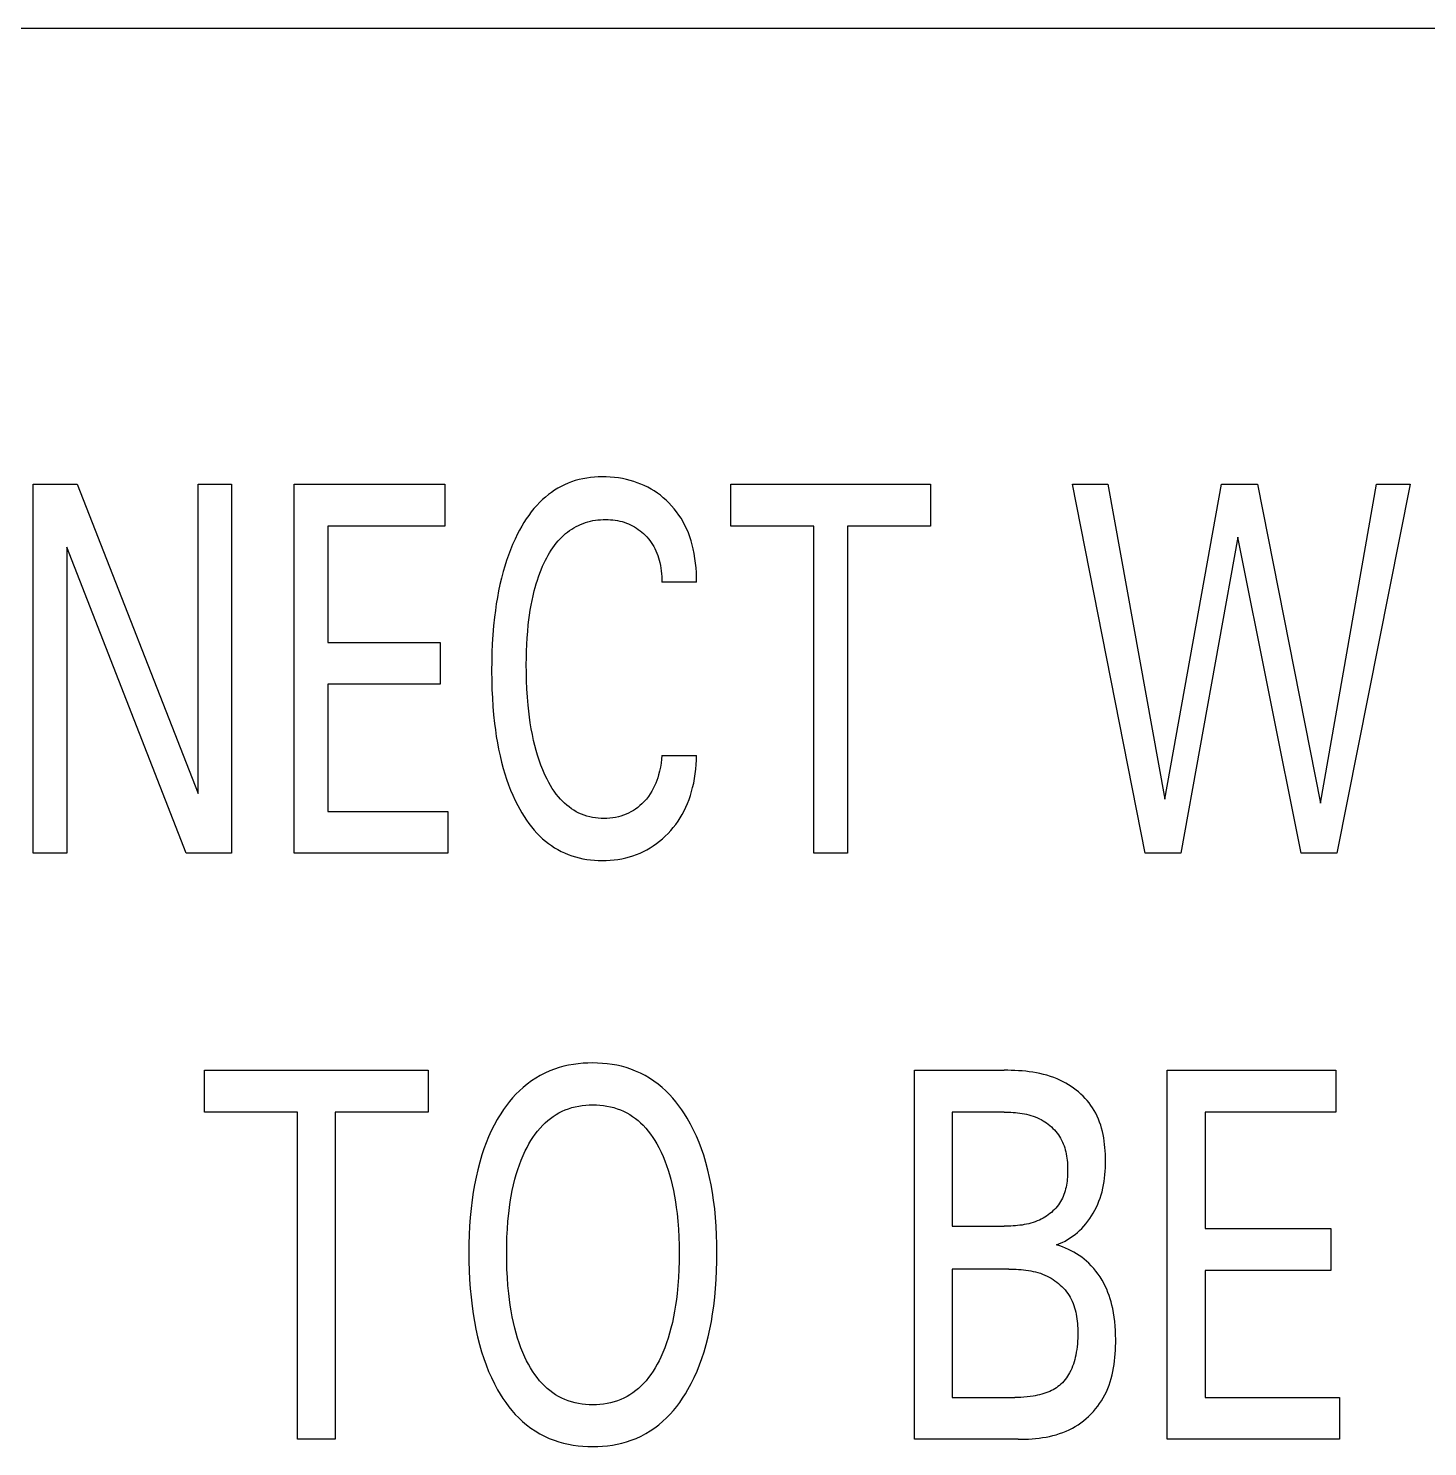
# Model space of a CAD drawing. Extents: x 0 to 420, y 0 to 297.
# Drawn here: x 168.66 to 175.11, y 223.99 to 230.53 of the extents above; entities that cross this region are included whole.
import ezdxf

# ---------------------------------------------------------------- set-up
doc = ezdxf.new("R2010")
doc.units = 0
doc.header["$LTSCALE"] = 23.1
doc.layers.add('10000_FRONT', color=7, linetype='CONTINUOUS')

msp = doc.modelspace()

# ---------------------------------------------------------------- linework, layer by layer
at = {"layer": '10000_FRONT', "color": 7, "linetype": 'CONTINUOUS'}
for p, q in [((194.1885, 230.5255), (89.1885, 230.5255)), ((168.6835, 226.7255), (168.6835, 228.4255)), ((168.6835, 228.4255), (168.8861, 228.4255)), ((168.8861, 228.4255), (169.4423, 227.0002)), ((169.4423, 227.0002), (169.4423, 228.4255)), ((169.4423, 228.4255), (169.5972, 228.4255)), ((169.5972, 228.4255), (169.5972, 226.7255)), ((169.8846, 226.7255), (169.8846, 228.4255)), ((169.8846, 228.4255), (170.5787, 228.4255)), ((170.5787, 228.4255), (170.5787, 228.2328)), ((171.8976, 228.2328), (171.8976, 228.4255)), ((171.8976, 228.4255), (172.8169, 228.4255)), ((172.8169, 228.4255), (172.8169, 228.2328)), ((173.8065, 226.7255), (173.4707, 228.4255)), ((173.4707, 228.4255), (173.6338, 228.4255)), ((173.6338, 228.4255), (173.8969, 226.9749)), ((173.8969, 226.9749), (174.1576, 228.4255)), ((174.1576, 228.4255), (174.3231, 228.4255)), ((174.3231, 228.4255), (174.6136, 226.9557)), ((174.6136, 226.9557), (174.8719, 228.4255)), ((175.0261, 228.4255), (174.6895, 226.7255)), ((174.8719, 228.4255), (175.0261, 228.4255)), ((170.0404, 228.2328), (170.0404, 227.6966)), ((170.5787, 228.2328), (170.0404, 228.2328)), ((172.2794, 228.2328), (171.8976, 228.2328)), ((172.2794, 226.7255), (172.2794, 228.2328)), ((172.4351, 228.2328), (172.4351, 226.7255)), ((172.8169, 228.2328), (172.4351, 228.2328)), ((174.2335, 228.181), (173.9703, 226.7255)), ((174.524, 226.7255), (174.2335, 228.181)), ((168.8385, 228.1352), (168.8385, 226.7255)), ((169.3882, 226.7255), (168.8385, 228.1352)), ((171.7394, 227.9749), (171.5796, 227.9749)), ((170.0404, 227.6966), (170.5577, 227.6966)), ((170.5577, 227.6966), (170.5577, 227.5039)), ((170.0404, 227.5039), (170.0404, 226.9183)), ((170.5577, 227.5039), (170.0404, 227.5039)), ((171.5796, 227.1762), (171.7394, 227.1762)), ((170.0404, 226.9183), (170.5932, 226.9183)), ((170.5932, 226.9183), (170.5932, 226.7255)), ((168.8385, 226.7255), (168.6835, 226.7255)), ((169.5972, 226.7255), (169.3882, 226.7255)), ((170.5932, 226.7255), (169.8846, 226.7255)), ((172.4351, 226.7255), (172.2794, 226.7255)), ((173.9703, 226.7255), (173.8065, 226.7255)), ((174.6895, 226.7255), (174.524, 226.7255)), ((169.4728, 225.5328), (169.4728, 225.7255)), ((169.4728, 225.7255), (170.5021, 225.7255)), ((170.5021, 225.7255), (170.5021, 225.5328)), ((172.743, 224.0255), (172.743, 225.7255)), ((172.743, 225.7255), (173.156, 225.7255)), ((173.9078, 224.0255), (173.9078, 225.7255)), ((173.9078, 225.7255), (174.6849, 225.7255)), ((174.6849, 225.7255), (174.6849, 225.5328)), ((169.9002, 225.5328), (169.4728, 225.5328)), ((169.9002, 224.0255), (169.9002, 225.5328)), ((170.0746, 225.5328), (170.0746, 224.0255)), ((170.5021, 225.5328), (170.0746, 225.5328)), ((172.9174, 225.5328), (172.9174, 225.0075)), ((173.156, 225.5328), (172.9174, 225.5328)), ((174.0822, 225.5328), (174.0822, 224.9966)), ((174.6849, 225.5328), (174.0822, 225.5328)), ((172.9174, 225.0075), (173.156, 225.0075)), ((174.0822, 224.9966), (174.6614, 224.9966)), ((174.6614, 224.9966), (174.6614, 224.8039)), ((172.9174, 224.8099), (172.9174, 224.2183)), ((173.1777, 224.8099), (172.9174, 224.8099)), ((174.0822, 224.8039), (174.0822, 224.2183)), ((174.6614, 224.8039), (174.0822, 224.8039)), ((172.9174, 224.2183), (173.2057, 224.2183)), ((174.0822, 224.2183), (174.7012, 224.2183)), ((174.7012, 224.2183), (174.7012, 224.0255)), ((170.0746, 224.0255), (169.9002, 224.0255)), ((173.221, 224.0255), (172.743, 224.0255)), ((174.7012, 224.0255), (173.9078, 224.0255))]:
    msp.add_line(p, q, dxfattribs=at)
for points in [[(171.7394, 227.9749), (171.7392, 227.9966), (171.7383, 228.0183), (171.7369, 228.0402), (171.7347, 228.062), (171.7318, 228.0839), (171.7282, 228.1056), (171.7238, 228.1272), (171.7192, 228.1459), (171.714, 228.1644), (171.7081, 228.1828), (171.7014, 228.2008), (171.6941, 228.2185), (171.6859, 228.2359), (171.677, 228.2529), (171.6678, 228.2684), (171.658, 228.2836), (171.6474, 228.2983), (171.6362, 228.3126), (171.6244, 228.3263), (171.612, 228.3395), (171.5989, 228.3521), (171.586, 228.3635), (171.5725, 228.3744), (171.5585, 228.3847), (171.5442, 228.3943), (171.5294, 228.4033), (171.5142, 228.4116), (171.4985, 228.4193), (171.4825, 228.4263), (171.4662, 228.4326), (171.4497, 228.4382), (171.4329, 228.4431), (171.416, 228.4474), (171.3977, 228.4512), (171.3792, 228.4543), (171.3606, 228.4566), (171.3419, 228.4582), (171.3232, 228.4591), (171.3043, 228.4593), (171.2864, 228.4588), (171.2685, 228.4578), (171.2507, 228.456), (171.2329, 228.4536), (171.2153, 228.4504), (171.1979, 228.4465), (171.1806, 228.4419), (171.1636, 228.4364), (171.1469, 228.4301), (171.1309, 228.4231), (171.1153, 228.4154), (171.0999, 228.4069), (171.085, 228.3977), (171.0705, 228.3878), (171.0564, 228.3774), (171.0428, 228.3663), (171.0296, 228.3547), (171.017, 228.3425), (171.0032, 228.3282), (170.9901, 228.3132), (170.9776, 228.2978), (170.9657, 228.2818), (170.9544, 228.2655), (170.9437, 228.2487), (170.9335, 228.2316), (170.9237, 228.2143), (170.9145, 228.1966), (170.9028, 228.1727), (170.8919, 228.1484), (170.8818, 228.1238), (170.8723, 228.0989), (170.8636, 228.0738), (170.8555, 228.0484), (170.8481, 228.0229), (170.8404, 227.9934), (170.8333, 227.9637), (170.8271, 227.9338), (170.8214, 227.9038), (170.8165, 227.8737), (170.8121, 227.8435), (170.8083, 227.8132), (170.804, 227.7724), (170.8006, 227.7316), (170.7981, 227.6907), (170.7964, 227.6497), (170.7954, 227.6087), (170.795, 227.5677), (170.7955, 227.5189)], [(170.964, 227.778), (170.9666, 227.8005), (170.9696, 227.8229), (170.973, 227.8453), (170.9769, 227.8676), (170.9812, 227.8898), (170.9861, 227.9119), (170.9914, 227.9338), (170.9959, 227.9504), (171.0006, 227.9668), (171.0057, 227.9832), (171.0112, 227.9994), (171.0171, 228.0155), (171.0234, 228.0315), (171.0301, 228.0473), (171.0372, 228.0629), (171.043, 228.0749), (171.0492, 228.0868), (171.0556, 228.0986), (171.0624, 228.1101), (171.0695, 228.1214), (171.077, 228.1325), (171.0848, 228.1434), (171.093, 228.1539), (171.1016, 228.1641), (171.1106, 228.174), (171.1188, 228.1823), (171.1273, 228.1903), (171.1361, 228.1979), (171.1452, 228.2052), (171.1545, 228.2122), (171.1641, 228.2187), (171.174, 228.2249), (171.1841, 228.2306), (171.1945, 228.2359), (171.2051, 228.2407), (171.216, 228.245), (171.2272, 228.2489), (171.2385, 228.2523), (171.25, 228.2552), (171.2616, 228.2576), (171.2732, 228.2595), (171.285, 228.261), (171.2968, 228.2621), (171.3086, 228.2627), (171.3205, 228.2629), (171.3315, 228.2627), (171.3426, 228.2621), (171.3536, 228.2612), (171.3645, 228.2598), (171.3754, 228.2579), (171.3861, 228.2557), (171.3962, 228.2531), (171.4061, 228.2501), (171.4159, 228.2467), (171.4255, 228.2429), (171.435, 228.2386), (171.4442, 228.234), (171.4533, 228.2289), (171.4621, 228.2234), (171.4707, 228.2176), (171.479, 228.2113), (171.487, 228.2047), (171.4948, 228.1978), (171.5026, 228.1903), (171.5101, 228.1825), (171.5172, 228.1743), (171.524, 228.1658), (171.5304, 228.1571), (171.5363, 228.1481), (171.5419, 228.1388), (171.5473, 228.1288), (171.5522, 228.1185), (171.5567, 228.1081), (171.5607, 228.0974), (171.5642, 228.0866), (171.5674, 228.0756), (171.5702, 228.0645), (171.5728, 228.0518), (171.575, 228.039), (171.5767, 228.0262), (171.578, 228.0133), (171.5789, 228.0005), (171.5794, 227.9877), (171.5796, 227.9749)], [(171.5796, 227.1762), (171.5778, 227.1581), (171.5754, 227.14), (171.5723, 227.1219), (171.5685, 227.1039), (171.564, 227.0861), (171.5601, 227.0732), (171.5558, 227.0604), (171.551, 227.0479), (171.5456, 227.0356), (171.5397, 227.0235), (171.5333, 227.0118), (171.5255, 226.9991), (171.517, 226.9869), (171.5078, 226.9751), (171.498, 226.9639), (171.4876, 226.9533), (171.4782, 226.9447), (171.4685, 226.9367), (171.4584, 226.9291), (171.4479, 226.9222), (171.437, 226.9158), (171.4259, 226.9101), (171.4145, 226.9049), (171.4028, 226.9004), (171.3909, 226.8966), (171.3789, 226.8933), (171.3659, 226.8905), (171.3529, 226.8884), (171.3397, 226.8869), (171.3265, 226.886), (171.3132, 226.8858), (171.2999, 226.8861), (171.2866, 226.887), (171.2734, 226.8885), (171.2602, 226.8906), (171.2472, 226.8933), (171.2344, 226.8967), (171.2217, 226.9007), (171.2093, 226.9054), (171.1972, 226.9107), (171.1852, 226.9168), (171.1736, 226.9235), (171.1624, 226.9308), (171.1515, 226.9388), (171.141, 226.9472), (171.1309, 226.9561), (171.1212, 226.9655), (171.1119, 226.9753), (171.103, 226.9854), (171.0929, 226.9979), (171.0834, 227.0109), (171.0745, 227.0242), (171.0661, 227.0378), (171.0581, 227.0518), (171.0507, 227.066), (171.0436, 227.0805), (171.037, 227.0951), (171.0307, 227.1099), (171.0221, 227.1319), (171.0141, 227.1542), (171.0068, 227.1767), (171.0002, 227.1994), (170.9941, 227.2222), (170.9886, 227.2452), (170.9828, 227.2719), (170.9778, 227.2988), (170.9733, 227.3257), (170.9695, 227.3528), (170.9661, 227.3799), (170.9633, 227.4071), (170.9601, 227.4447), (170.9577, 227.4823), (170.956, 227.52), (170.9551, 227.5577), (170.9548, 227.5954), (170.9551, 227.6259), (170.9558, 227.6564), (170.957, 227.6868), (170.9587, 227.7173), (170.9611, 227.7477), (170.964, 227.778)], [(170.7955, 227.5189), (170.7966, 227.4798), (170.7984, 227.4407), (170.8009, 227.4017), (170.8042, 227.3628), (170.8084, 227.3239), (170.8122, 227.2939), (170.8166, 227.264), (170.8216, 227.2342), (170.8273, 227.2045), (170.8336, 227.1749), (170.8407, 227.1455), (170.8485, 227.1163), (170.8559, 227.0911), (170.864, 227.066), (170.8728, 227.0412), (170.8823, 227.0166), (170.8925, 226.9924), (170.9035, 226.9684), (170.9153, 226.9448), (170.9245, 226.9278), (170.9342, 226.911), (170.9444, 226.8945), (170.9552, 226.8783), (170.9664, 226.8625), (170.9783, 226.8472), (170.9907, 226.8324), (171.0037, 226.818), (171.0174, 226.8043), (171.03, 226.7925), (171.0432, 226.7813), (171.0569, 226.7706), (171.0709, 226.7605), (171.0854, 226.7511), (171.1003, 226.7422), (171.1155, 226.7341), (171.1311, 226.7266), (171.147, 226.7199), (171.1638, 226.7138), (171.1808, 226.7085), (171.198, 226.704), (171.2155, 226.7002), (171.2331, 226.6971), (171.2508, 226.6948), (171.2686, 226.6931), (171.2865, 226.6922), (171.3043, 226.6918), (171.3227, 226.6921), (171.3409, 226.6931), (171.3591, 226.6948), (171.3772, 226.6972), (171.3952, 226.7003), (171.413, 226.7043), (171.4298, 226.7087), (171.4463, 226.7139), (171.4627, 226.7198), (171.4787, 226.7264), (171.4945, 226.7336), (171.5099, 226.7416), (171.5251, 226.7504), (171.54, 226.7599), (171.5544, 226.77), (171.5684, 226.7807), (171.5819, 226.792), (171.5949, 226.8039), (171.6078, 226.8166), (171.6202, 226.83), (171.632, 226.8438), (171.6432, 226.8581), (171.6538, 226.8728), (171.6637, 226.888), (171.673, 226.9036), (171.682, 226.9204), (171.6903, 226.9375), (171.6978, 226.955), (171.7047, 226.9728), (171.7108, 226.9909), (171.7163, 227.0092), (171.7212, 227.0277), (171.7259, 227.0487), (171.7299, 227.0698), (171.7331, 227.0911), (171.7356, 227.1124), (171.7375, 227.1337), (171.7388, 227.155), (171.7394, 227.1762)], [(171.6993, 224.2545), (171.7144, 224.2823), (171.7284, 224.3106), (171.7413, 224.3395), (171.753, 224.3688), (171.7638, 224.3985), (171.7736, 224.4285), (171.7837, 224.4629), (171.7926, 224.4977), (171.8004, 224.5327), (171.8073, 224.568), (171.8132, 224.6034), (171.8182, 224.6389), (171.823, 224.6799), (171.8268, 224.721), (171.8297, 224.7621), (171.8316, 224.8033), (171.8327, 224.8445), (171.8331, 224.8858), (171.8327, 224.9262), (171.8315, 224.9666), (171.8295, 225.0069), (171.8266, 225.0472), (171.8227, 225.0874), (171.8178, 225.1276), (171.8126, 225.1625), (171.8066, 225.1972), (171.7995, 225.2318), (171.7915, 225.2662), (171.7823, 225.3002), (171.772, 225.334), (171.7619, 225.3636), (171.7508, 225.3928), (171.7387, 225.4216), (171.7255, 225.45), (171.7112, 225.4778), (171.6957, 225.5051), (171.6837, 225.5246), (171.6711, 225.5436), (171.6578, 225.5623), (171.6439, 225.5804), (171.6292, 225.5979), (171.6138, 225.6148), (171.5977, 225.6309), (171.5808, 225.6463), (171.5621, 225.6616), (171.5427, 225.6759), (171.5226, 225.6892), (171.5017, 225.7014), (171.4803, 225.7124), (171.4583, 225.7223), (171.4359, 225.731), (171.4148, 225.7379), (171.3934, 225.7438), (171.3718, 225.7487), (171.3499, 225.7526), (171.3278, 225.7556), (171.3057, 225.7576), (171.2834, 225.7589), (171.2611, 225.7593), (171.2387, 225.7589), (171.2163, 225.7577), (171.194, 225.7556), (171.1719, 225.7527), (171.1499, 225.7488), (171.1281, 225.7439), (171.1066, 225.7381), (171.0854, 225.7312), (171.0629, 225.7225), (171.0409, 225.7127), (171.0194, 225.7017), (170.9986, 225.6895), (170.9784, 225.6763), (170.9589, 225.6621), (170.9402, 225.6468), (170.9233, 225.6316), (170.9072, 225.6155), (170.8919, 225.5987), (170.8772, 225.5813), (170.8633, 225.5633), (170.85, 225.5447), (170.8375, 225.5257), (170.8255, 225.5063), (170.821, 225.4984)], [(173.3981, 224.9219), (173.4113, 224.927), (173.4242, 224.9326), (173.4367, 224.9389), (173.4488, 224.9457), (173.4606, 224.953), (173.4719, 224.9609), (173.483, 224.9693), (173.4936, 224.9781), (173.5038, 224.9874), (173.5137, 224.9971), (173.5231, 225.0072), (173.5329, 225.0186), (173.5422, 225.0304), (173.551, 225.0426), (173.5593, 225.0551), (173.5671, 225.068), (173.5744, 225.0812), (173.5811, 225.0946), (173.5873, 225.1082), (173.593, 225.1221), (173.5981, 225.1361), (173.603, 225.1512), (173.6072, 225.1664), (173.6109, 225.1818), (173.614, 225.1973), (173.6166, 225.2129), (173.6188, 225.2287), (173.6204, 225.2445), (173.6217, 225.2604), (173.6225, 225.2764), (173.623, 225.2925), (173.6231, 225.3087), (173.623, 225.3238), (173.6225, 225.339), (173.6217, 225.3542), (173.6206, 225.3693), (173.6191, 225.3844), (173.6172, 225.3994), (173.6149, 225.4144), (173.6121, 225.4292), (173.6089, 225.4438), (173.6052, 225.4583), (173.601, 225.4726), (173.5962, 225.4867), (173.5909, 225.5005), (173.5849, 225.514), (173.5784, 225.5273), (173.5712, 225.5403), (173.5639, 225.5521), (173.5561, 225.5637), (173.5477, 225.5749), (173.5388, 225.5857), (173.5294, 225.5963), (173.5196, 225.6064), (173.5093, 225.6162), (173.4987, 225.6256), (173.4877, 225.6346), (173.4764, 225.6431), (173.4647, 225.6513), (173.4528, 225.659), (173.4406, 225.6662), (173.4281, 225.673), (173.4155, 225.6792), (173.4003, 225.686), (173.3849, 225.6921), (173.3692, 225.6976), (173.3534, 225.7025), (173.3374, 225.7068), (173.3212, 225.7106), (173.3049, 225.7139), (173.2885, 225.7167), (173.2721, 225.719), (173.2555, 225.7209), (173.2389, 225.7225), (173.2223, 225.7237), (173.2057, 225.7245), (173.1891, 225.7251), (173.1725, 225.7254), (173.156, 225.7255)], [(170.9484, 224.4039), (170.9389, 224.4255), (170.9301, 224.4474), (170.922, 224.4696), (170.9146, 224.4921), (170.9079, 224.5147), (170.9018, 224.5375), (170.8954, 224.5638), (170.8898, 224.5902), (170.8849, 224.6169), (170.8806, 224.6436), (170.8769, 224.6704), (170.8737, 224.6973), (170.8702, 224.7344), (170.8676, 224.7716), (170.8658, 224.8088), (170.8647, 224.8461), (170.8644, 224.8834), (170.8648, 224.92), (170.8658, 224.9567), (170.8677, 224.9933), (170.8703, 225.0299), (170.8739, 225.0664), (170.8772, 225.0928), (170.881, 225.1192), (170.8854, 225.1454), (170.8904, 225.1716), (170.8961, 225.1976), (170.9026, 225.2234), (170.9088, 225.2458), (170.9157, 225.268), (170.9233, 225.29), (170.9315, 225.3118), (170.9405, 225.3333), (170.9502, 225.3545), (170.9583, 225.3705), (170.9668, 225.3862), (170.9758, 225.4016), (170.9854, 225.4167), (170.9957, 225.4313), (171.0065, 225.4455), (171.018, 225.4592), (171.0302, 225.4723), (171.0415, 225.4833), (171.0533, 225.4937), (171.0657, 225.5036), (171.0785, 225.5129), (171.0917, 225.5215), (171.1054, 225.5294), (171.1194, 225.5366), (171.1338, 225.543), (171.149, 225.5487), (171.1644, 225.5536), (171.1801, 225.5576), (171.1961, 225.5609), (171.2122, 225.5634), (171.2284, 225.5651), (171.2447, 225.5662), (171.2611, 225.5665), (171.2775, 225.5662), (171.2939, 225.5652), (171.3102, 225.5634), (171.3263, 225.5609), (171.3423, 225.5577), (171.3581, 225.5536), (171.3737, 225.5487), (171.3889, 225.543), (171.4033, 225.5366), (171.4174, 225.5294), (171.4311, 225.5215), (171.4444, 225.5129), (171.4572, 225.5036), (171.4696, 225.4937), (171.4815, 225.4833), (171.4928, 225.4723), (171.505, 225.4592), (171.5165, 225.4455), (171.5274, 225.4314), (171.5376, 225.4167), (171.5472, 225.4016), (171.5563, 225.3862), (171.5648, 225.3705), (171.5728, 225.3545), (171.5757, 225.3485)], [(170.821, 225.4984), (170.8067, 225.4724), (170.7935, 225.4459), (170.7813, 225.4189), (170.77, 225.3914), (170.7597, 225.3637), (170.7502, 225.3356), (170.7401, 225.3018), (170.7311, 225.2676), (170.7231, 225.2332), (170.7162, 225.1985), (170.7102, 225.1637), (170.7051, 225.1288), (170.7002, 225.0884), (170.6964, 225.048), (170.6935, 225.0075), (170.6915, 224.967), (170.6904, 224.9264), (170.69, 224.8858), (170.6903, 224.8445), (170.6915, 224.8033), (170.6934, 224.762), (170.6962, 224.7209), (170.7, 224.6798), (170.7048, 224.6388), (170.7098, 224.6032), (170.7157, 224.5677), (170.7225, 224.5324), (170.7303, 224.4973), (170.7391, 224.4625), (170.749, 224.428), (170.7588, 224.3978), (170.7694, 224.368), (170.7811, 224.3386), (170.7939, 224.3096), (170.8078, 224.2812), (170.8228, 224.2533), (170.8346, 224.2332), (170.8471, 224.2136), (170.8603, 224.1945), (170.8742, 224.1758), (170.8888, 224.1578), (170.9042, 224.1405), (170.9204, 224.1238), (170.9374, 224.108), (170.9561, 224.0923), (170.9756, 224.0776), (170.9959, 224.0639), (171.0169, 224.0514), (171.0386, 224.04), (171.0608, 224.0298), (171.0835, 224.0209), (171.1049, 224.0137), (171.1266, 224.0077), (171.1486, 224.0027), (171.1708, 223.9986), (171.1932, 223.9956), (171.2158, 223.9935), (171.2384, 223.9922), (171.2611, 223.9918), (171.2837, 223.9922), (171.3063, 223.9935), (171.3288, 223.9956), (171.3512, 223.9987), (171.3734, 224.0027), (171.3953, 224.0078), (171.417, 224.0138), (171.4383, 224.021), (171.461, 224.03), (171.4832, 224.0402), (171.5049, 224.0517), (171.5259, 224.0643), (171.5462, 224.078), (171.5657, 224.0928), (171.5844, 224.1085), (171.6014, 224.1245), (171.6176, 224.1412), (171.6331, 224.1586), (171.6477, 224.1767), (171.6617, 224.1954), (171.6749, 224.2147), (171.6875, 224.2344), (171.6993, 224.2545)], [(173.156, 225.5328), (173.1663, 225.5327), (173.1767, 225.5325), (173.1872, 225.5321), (173.1976, 225.5315), (173.2081, 225.5307), (173.2185, 225.5297), (173.2289, 225.5285), (173.2392, 225.5269), (173.2495, 225.5251), (173.2597, 225.523), (173.2698, 225.5205), (173.2799, 225.5177), (173.2898, 225.5146), (173.2995, 225.511), (173.3092, 225.5071), (173.3186, 225.5027), (173.3272, 225.4982), (173.3355, 225.4934), (173.3437, 225.4883), (173.3517, 225.4828), (173.3595, 225.477), (173.367, 225.4709), (173.3743, 225.4645), (173.3812, 225.4578), (173.3879, 225.4508), (173.3943, 225.4436), (173.4003, 225.4361), (173.406, 225.4284), (173.4113, 225.4204), (173.4162, 225.4123), (173.4208, 225.4038), (173.4249, 225.3952), (173.4287, 225.3864), (173.4321, 225.3774), (173.4351, 225.3683), (173.4378, 225.3591), (173.4402, 225.3497), (173.4422, 225.3402), (173.4439, 225.3306), (173.4454, 225.3209), (173.4465, 225.3112), (173.4474, 225.3014), (173.4481, 225.2915), (173.4485, 225.2816), (173.4487, 225.2716), (173.4487, 225.2617), (173.4486, 225.2523), (173.4482, 225.243), (173.4477, 225.2336), (173.447, 225.2243), (173.446, 225.2151), (173.4448, 225.2059), (173.4433, 225.1968), (173.4416, 225.1878), (173.4396, 225.1789), (173.4373, 225.1701), (173.4346, 225.1614), (173.4317, 225.1529), (173.4284, 225.1445), (173.4247, 225.1363), (173.4206, 225.1283), (173.4162, 225.1205), (173.4113, 225.1127), (173.4059, 225.1052), (173.4002, 225.0979), (173.3942, 225.0908), (173.3878, 225.084), (173.381, 225.0775), (173.374, 225.0712), (173.3667, 225.0652), (173.3592, 225.0595), (173.3515, 225.0541), (173.3435, 225.049), (173.3354, 225.0443), (173.3271, 225.0398), (173.3186, 225.0357), (173.309, 225.0315), (173.2993, 225.0278), (173.2895, 225.0244), (173.2796, 225.0214), (173.2695, 225.0188), (173.2594, 225.0165), (173.2492, 225.0145), (173.2389, 225.0128), (173.2286, 225.0114), (173.2183, 225.0102), (173.2079, 225.0093), (173.1975, 225.0086), (173.1871, 225.0081), (173.1767, 225.0077), (173.1663, 225.0075), (173.156, 225.0075)], [(171.5757, 225.3485), (171.5848, 225.3283), (171.5932, 225.3077), (171.6009, 225.2869), (171.6081, 225.2659), (171.6146, 225.2448), (171.6205, 225.2234), (171.627, 225.1976), (171.6327, 225.1716), (171.6377, 225.1454), (171.6421, 225.1192), (171.6459, 225.0928), (171.6491, 225.0664), (171.6527, 225.0299), (171.6554, 224.9933), (171.6573, 224.9567), (171.6583, 224.92), (171.6587, 224.8834), (171.6584, 224.846), (171.6573, 224.8086), (171.6555, 224.7713), (171.6529, 224.734), (171.6493, 224.6968), (171.6462, 224.6699), (171.6425, 224.6431), (171.6382, 224.6163), (171.6333, 224.5897), (171.6277, 224.5632), (171.6213, 224.5369), (171.6152, 224.5142), (171.6085, 224.4917), (171.6011, 224.4694), (171.593, 224.4473), (171.5842, 224.4254), (171.5746, 224.4039), (171.5667, 224.3874), (171.5582, 224.3711), (171.5491, 224.3552), (171.5395, 224.3396), (171.5292, 224.3244), (171.5183, 224.3098), (171.5067, 224.2956), (171.4944, 224.282), (171.4831, 224.2707), (171.4712, 224.2599), (171.4587, 224.2497), (171.4458, 224.2401), (171.4325, 224.2312), (171.4187, 224.223), (171.4045, 224.2156), (171.3899, 224.2089), (171.3746, 224.203), (171.359, 224.198), (171.3431, 224.1938), (171.3269, 224.1904), (171.3106, 224.1878), (171.2942, 224.186), (171.2777, 224.1849), (171.2611, 224.1846), (171.2445, 224.1849), (171.228, 224.186), (171.2116, 224.1878), (171.1953, 224.1904), (171.1792, 224.1938), (171.1633, 224.198), (171.1477, 224.203), (171.1324, 224.2089), (171.1178, 224.2156), (171.1037, 224.223), (171.0899, 224.2312), (171.0766, 224.2401), (171.0637, 224.2497), (171.0513, 224.2599), (171.0395, 224.2707), (171.0282, 224.282), (171.0159, 224.2956), (171.0044, 224.3098), (170.9936, 224.3245), (170.9834, 224.3396), (170.9738, 224.3552), (170.9648, 224.3711), (170.9564, 224.3874), (170.9484, 224.4039)], [(173.221, 224.0255), (173.237, 224.0257), (173.253, 224.0261), (173.2691, 224.0268), (173.2853, 224.0278), (173.3014, 224.0292), (173.3174, 224.031), (173.3335, 224.0332), (173.3494, 224.0359), (173.3652, 224.039), (173.3809, 224.0427), (173.3964, 224.0469), (173.4117, 224.0516), (173.4268, 224.0569), (173.4417, 224.0628), (173.4563, 224.0694), (173.4705, 224.0767), (173.4839, 224.0843), (173.497, 224.0926), (173.5098, 224.1014), (173.5221, 224.1109), (173.5341, 224.1208), (173.5456, 224.1313), (173.5567, 224.1422), (173.5674, 224.1536), (173.5775, 224.1655), (173.5872, 224.1777), (173.5963, 224.1903), (173.6048, 224.2033), (173.6128, 224.2165), (173.6202, 224.2301), (173.6274, 224.2448), (173.6339, 224.2598), (173.6398, 224.275), (173.6451, 224.2905), (173.6497, 224.3061), (173.6538, 224.322), (173.6574, 224.338), (173.6605, 224.3541), (173.663, 224.3704), (173.6652, 224.3868), (173.6669, 224.4032), (173.6682, 224.4197), (173.6692, 224.4362), (173.6698, 224.4528), (173.6701, 224.4693), (173.6701, 224.4858), (173.6698, 224.5064), (173.669, 224.5269), (173.6677, 224.5474), (173.6658, 224.5677), (173.6634, 224.5879), (173.6602, 224.6081), (173.6564, 224.6281), (173.6529, 224.6432), (173.6491, 224.6582), (173.6447, 224.6732), (173.6398, 224.6879), (173.6345, 224.7025), (173.6286, 224.7169), (173.6221, 224.7311), (173.6151, 224.745), (173.6071, 224.7593), (173.5985, 224.7733), (173.5892, 224.7868), (173.5793, 224.8), (173.5689, 224.8126), (173.5579, 224.8248), (173.5463, 224.8364), (173.5358, 224.846), (173.525, 224.8552), (173.5137, 224.8639), (173.5022, 224.8721), (173.4902, 224.88), (173.478, 224.8873), (173.4655, 224.8942), (173.4528, 224.9006), (173.4394, 224.9067), (173.4258, 224.9123), (173.4121, 224.9174), (173.3981, 224.9219)], [(173.1777, 224.8099), (173.1889, 224.8098), (173.2002, 224.8096), (173.2115, 224.8092), (173.2229, 224.8085), (173.2342, 224.8077), (173.2455, 224.8066), (173.2568, 224.8052), (173.268, 224.8036), (173.2792, 224.8016), (173.2903, 224.7993), (173.3013, 224.7967), (173.3122, 224.7936), (173.323, 224.7902), (173.3336, 224.7864), (173.3441, 224.7821), (173.3544, 224.7774), (173.3636, 224.7726), (173.3727, 224.7674), (173.3816, 224.7619), (173.3903, 224.756), (173.3988, 224.7498), (173.407, 224.7432), (173.4149, 224.7363), (173.4224, 224.729), (173.4297, 224.7215), (173.4366, 224.7137), (173.4432, 224.7056), (173.4493, 224.6972), (173.4551, 224.6886), (173.4604, 224.6798), (173.4653, 224.6706), (173.4698, 224.6612), (173.4738, 224.6516), (173.4774, 224.6419), (173.4807, 224.632), (173.4835, 224.6219), (173.486, 224.6117), (173.4882, 224.6014), (173.4901, 224.591), (173.4916, 224.5806), (173.4929, 224.57), (173.4939, 224.5595), (173.4947, 224.5489), (173.4952, 224.5383), (173.4956, 224.5277), (173.4957, 224.5171), (173.4957, 224.504), (173.4953, 224.4909), (173.4947, 224.4778), (173.4937, 224.4649), (173.4924, 224.4519), (173.4908, 224.4391), (173.4887, 224.4263), (173.4863, 224.4135), (173.484, 224.403), (173.4814, 224.3926), (173.4784, 224.3822), (173.4751, 224.3719), (173.4714, 224.3618), (173.4674, 224.3518), (173.4629, 224.342), (173.458, 224.3324), (173.4533, 224.3241), (173.4483, 224.3161), (173.4429, 224.3083), (173.4372, 224.3007), (173.4311, 224.2935), (173.4247, 224.2865), (173.4179, 224.2799), (173.4108, 224.2737), (173.4039, 224.2683), (173.3967, 224.2633), (173.3893, 224.2586), (173.3817, 224.2542), (173.3739, 224.2502), (173.366, 224.2464), (173.3579, 224.243), (173.3484, 224.2393), (173.3388, 224.236), (173.3291, 224.2331), (173.3193, 224.2305), (173.3094, 224.2282), (173.2995, 224.2262), (173.2895, 224.2245), (173.2756, 224.2225), (173.2617, 224.2209), (173.2477, 224.2197), (173.2337, 224.2189), (173.2197, 224.2185), (173.2057, 224.2183)]]:
    msp.add_lwpolyline(points, dxfattribs=at)

doc.saveas('drawing.dxf')
